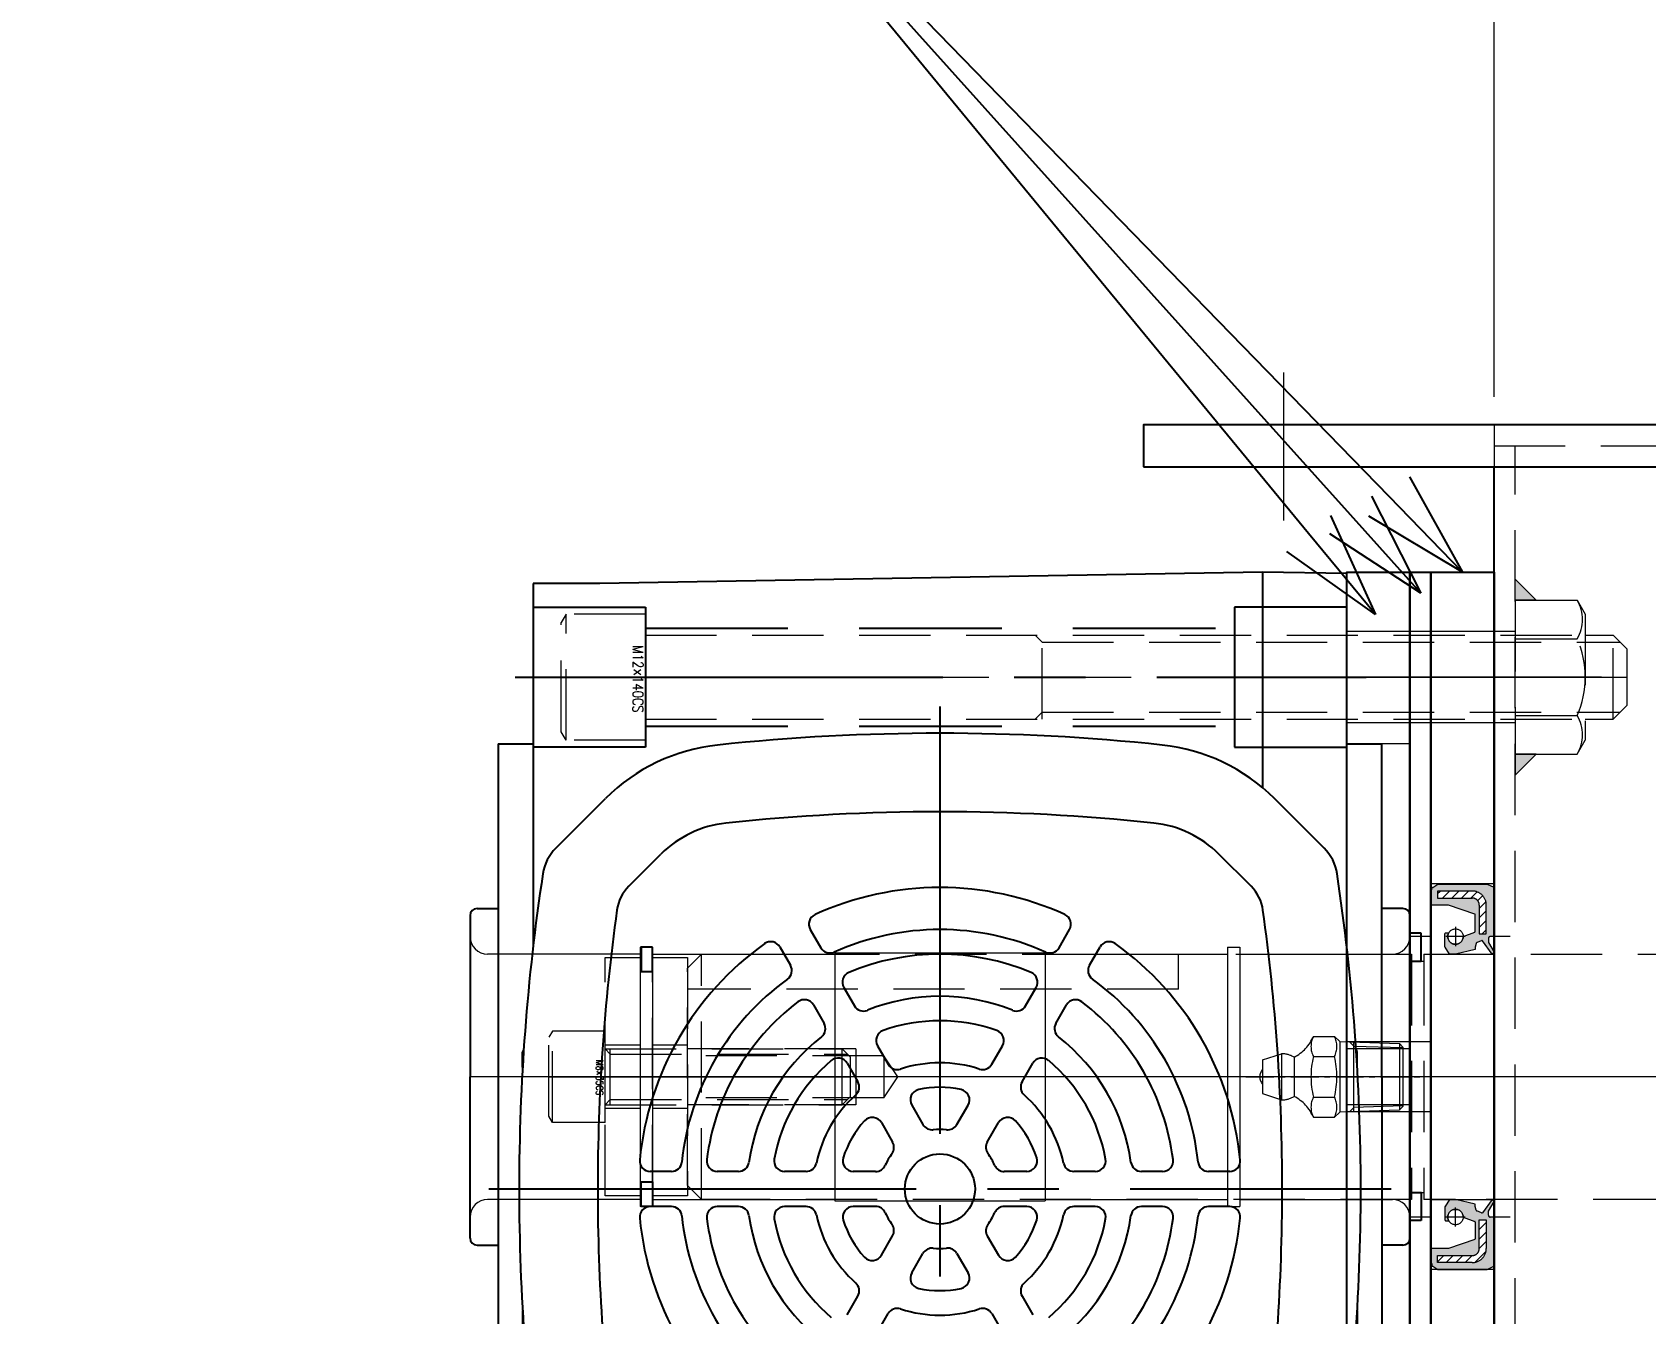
# Model space of a CAD drawing. Header units: millimetres. Extents: x 0 to 49006, y -7876 to 6995.
# Drawn here: x 38919.6 to 39149.6, y 865.1 to 1047.9 of the extents above; entities that cross this region are included whole.
import ezdxf
from ezdxf import colors
from ezdxf.entities.mleader import LeaderData, LeaderLine
from ezdxf.enums import TextEntityAlignment as Align
from ezdxf.math import Vec2, Vec3

# ---------------------------------------------------------------- set-up
doc = ezdxf.new("R2010")
doc.units = ezdxf.units.MM
doc.header["$LTSCALE"] = 3.2
doc.header["$PDMODE"] = 99
doc.header["$PDSIZE"] = 1
for name, pattern in [('CENTER', [2, 1.25, -0.25, 0.25, -0.25]), ('CENTER2', [28.575, 19.05, -3.175, 3.175, -3.175]), ('HIDDEN', [9.525, 6.35, -3.175]), ('HIDDEN2', [4.7625, 3.175, -1.5875])]:
    doc.linetypes.add(name, pattern=pattern)
for name, color, linetype, lineweight in [('03_かくれ線', 6, 'HIDDEN2', 13), ('04_中心線', 1, 'CENTER2', 9), ('07_寸法線', 3, 'Continuous', 9), ('08_DIM', 3, 'Continuous', 13)]:
    doc.layers.add(name, color=color, linetype=linetype, lineweight=lineweight)
doc.layers.add('10_DRAFT', color=8, linetype='Continuous', lineweight=0, plot=False)
doc.styles.get("Standard").update_dxf_attribs({"font": 'txt.shx', "bigfont": 'extfont2.shx'})
doc.styles.add('寸法用', font='simplex.shx', dxfattribs={"width": 0.8, "bigfont": '@extfont2.shx'})
doc.dimstyles.new('機械製図用', dxfattribs={"dimtxt": 3.5, "dimasz": 3.5, "dimexe": 2, "dimexo": 0, "dimgap": 1.2, "dimtad": 1, "dimdsep": 46, "dimtxsty": '寸法用', "dimblk": 'OPEN30', "dimcen": 0, "dimclrd": 256, "dimclre": 256, "dimclrt": 7, "dimazin": 2, "dimtm": 1e-09, "dimtfac": 0.75, "dimtmove": 0, "dimatfit": 3, "dimldrblk": 'OPEN30', "dimfxl": 1, "dimlwd": -1, "dimlwe": -1, "dimarcsym": 0})
pattern_1 = [(225, (47842.8686, 1300.428), (0.67351921, -0.67351921), [])]

# ---------------------------------------------------------------- blocks, each defined once
blk = doc.blocks.new('STWS35a_1_1_1')
at = {"color": 0}
for points in [[(1.6, 20.5), (0, 20.5), (0, 16.5), (1.6, 16.5)], [(1.6, -20.5), (0, -20.5), (0, -16.5), (1.6, -16.5)]]:
    blk.add_lwpolyline(points, close=True, dxfattribs=at)
at = {"layer": '10_DRAFT'}
blk.add_line((1.6, 0), (0, 0), dxfattribs=at)
blk = doc.blocks.new('A$C04153C8E_1_1_1')
at = {"color": 0}
for points in [[(0, 18.5), (-1.6, 18.5), (-1.6, 15), (0, 15)], [(0, -18.5), (-1.6, -18.5), (-1.6, -15), (0, -15)]]:
    blk.add_lwpolyline(points, close=True, dxfattribs=at)
at = {"layer": '10_DRAFT'}
blk.add_line((0, 0), (-1.6, 0), dxfattribs=at)
blk = doc.blocks.new('GM-SHYF-RH 0.4kW、1／160、＊＊V、60Hzd_1_1')
at = {"color": 0}
for p, q in [((-21, 71.99), (-115.5, 70.34)), ((-21, 71.99), (-21, 41.24)), ((-9, 71.78), (-21, 71.99)), ((-9, 18.61), (-9, 71.78)), ((-125, 70.34), (-125, 18.62)), ((-115.5, 70.34), (-125, 70.34)), ((-130, 47.5), (-130, -47.5)), ((-130, 47.5), (-125, 47.5)), ((-9, 47.5), (-4, 47.5)), ((-4, 0), (-4, 47.5)), ((-121.76, 32.62), (-114.7, 39.68)), ((-12.24, 32.62), (-19.3, 39.68)), ((-111.35, 27.18), (-106.78, 31.76)), ((-22.65, 27.18), (-27.22, 31.76)), ((-133, 24), (-130, 24)), ((-1, 24), (-4, 24)), ((-134, 23), (-134, 0)), ((-85.49, 21.02), (-83.98, 18.41)), ((-50.02, 18.41), (-48.51, 21.02)), ((0, 23), (0, 0)), ((-89.82, 18.52), (-88.31, 15.91)), ((-45.69, 15.91), (-44.18, 18.52)), ((-80.71, 12.75), (-79.2, 10.12)), ((-54.8, 10.12), (-53.29, 12.75)), ((-85.04, 10.25), (-83.53, 7.62)), ((-50.47, 7.62), (-48.96, 10.25)), ((-126.5, 1.33), (-126.5, 3.5)), ((-75.91, 4.43), (-74.38, 1.78)), ((-59.62, 1.78), (-58.09, 4.43)), ((-7.5, 1.33), (-7.5, 3.5)), ((-134, -23), (-134, 0)), ((-80.24, 1.93), (-78.71, -0.72)), ((-55.29, -0.72), (-53.76, 1.93)), ((-4, 0), (-4, -47.5)), ((0, -23), (0, 0)), ((-71.02, -4.04), (-69.42, -6.81)), ((-64.58, -6.81), (-62.98, -4.04)), ((-75.35, -6.54), (-73.75, -9.31)), ((-60.25, -9.31), (-58.65, -6.54)), ((-105.29, -13.5), (-108.31, -13.5)), ((-95.72, -13.5), (-98.75, -13.5)), ((-86.09, -13.5), (-89.14, -13.5)), ((-76.17, -13.5), (-79.37, -13.5)), ((-54.63, -13.5), (-57.83, -13.5)), ((-44.86, -13.5), (-47.91, -13.5)), ((-35.25, -13.5), (-38.28, -13.5)), ((-25.69, -13.5), (-28.71, -13.5)), ((-105.29, -18.5), (-108.31, -18.5)), ((-95.72, -18.5), (-98.75, -18.5)), ((-86.09, -18.5), (-89.14, -18.5)), ((-76.17, -18.5), (-79.37, -18.5)), ((-54.63, -18.5), (-57.83, -18.5)), ((-44.86, -18.5), (-47.91, -18.5)), ((-35.25, -18.5), (-38.28, -18.5)), ((-25.69, -18.5), (-28.71, -18.5)), ((-75.35, -25.46), (-73.75, -22.69)), ((-60.25, -22.69), (-58.65, -25.46)), ((-133, -24), (-130, -24)), ((-71.02, -27.96), (-69.42, -25.19)), ((-64.58, -25.19), (-62.98, -27.96)), ((-1, -24), (-4, -24)), ((-80.24, -33.93), (-78.71, -31.28)), ((-55.29, -31.28), (-53.76, -33.93)), ((-126.5, -33.33), (-126.5, -35.5)), ((-75.91, -36.43), (-74.38, -33.78)), ((-59.62, -33.78), (-58.09, -36.43)), ((-7.5, -33.33), (-7.5, -35.5))]:
    blk.add_line(p, q, dxfattribs=at)
at = {"color": 0, "linetype": 'HIDDEN'}
for p, q in [((-125, 67), (-109, 67)), ((-109, 67), (-109, 47)), ((-9, 67), (-25, 67)), ((-25, 67), (-25, 47)), ((-109, 64), (-25, 64)), ((-109, 50), (-25, 50)), ((-109, 47), (-125, 47)), ((-25, 47), (-9, 47))]:
    blk.add_line(p, q, dxfattribs=at)
at = {"color": 0, "linetype": 'CENTER2'}
for p, q in [((-127.54, 57), (-6.24, 57)), ((-67, 52.81), (-67, -112.33)), ((-131.33, -16), (-2.67, -16))]:
    blk.add_line(p, q, dxfattribs=at)
at = {"color": 0}
blk.add_circle((-67, -16), 5, dxfattribs=at)
for centre, radius, start, end in [((-67, -251.6), 300.6, 83.948, 96.052), ((-95.89, 20.87), 26.6, 96.052, 135), ((-38.11, 20.87), 26.6, 45, 83.948), ((-67, -251.6), 289.4, 90, 96.052), ((-67, -251.6), 289.4, 83.948, 90), ((-95.89, 20.87), 15.4, 96.052, 135), ((-38.11, 20.87), 15.4, 45, 83.948), ((-117.1, 27.95), 6.6, 135, 171.4029), ((-16.9, 27.95), 6.6, 8.5971, 45), ((173.6, -16), 300.6, 171.4029, 180), ((-307.6, -16), 300.6, 0, 8.5971), ((-107.11, 22.94), 6, 135, 172.102), ((-67, -16), 43, 65.5311, 114.4689), ((-26.89, 22.94), 6, 7.898, 45), ((-133, 23), 1, 90, 180), ((173.6, -16), 289.4, 172.102, 180), ((-84.19, 21.77), 1.5, 114.4689, 210), ((-49.81, 21.77), 1.5, 330, 65.5311), ((-307.6, -16), 289.4, 0, 7.898), ((-1, 23), 1, 0, 90), ((-67, -16), 37, 65.9636, 114.0364), ((-67, -16), 43, 125.5311, 174.4689), ((-91.12, 17.77), 1.5, 30, 125.5311), ((-82.68, 19.16), 1.5, 210, 294.0364), ((-51.32, 19.16), 1.5, 245.9636, 330), ((-42.88, 17.77), 1.5, 54.4689, 150), ((-67, -16), 43, 5.5311, 54.4689), ((-67, -16), 33.5, 67.1808, 112.8192), ((-67, -16), 37, 125.9636, 174.0364), ((-89.61, 15.16), 1.5, 305.9636, 30), ((-79.41, 13.5), 1.5, 112.8192, 210), ((-54.59, 13.5), 1.5, 330, 67.1808), ((-44.39, 15.16), 1.5, 150, 234.0364), ((-67, -16), 37, 5.9636, 54.0364), ((-67, -16), 33.5, 127.1808, 172.8192), ((-86.34, 9.5), 1.5, 30, 127.1808), ((-77.9, 10.87), 1.5, 210, 292.0719), ((-67, -16), 27.5, 67.9281, 112.0719), ((-56.1, 10.87), 1.5, 247.9281, 330), ((-47.66, 9.5), 1.5, 52.8192, 150), ((-67, -16), 33.5, 7.1808, 52.8192), ((-84.83, 6.87), 1.5, 307.9281, 30), ((-67, -16), 24, 70.2403, 109.7597), ((-49.17, 6.87), 1.5, 150, 232.0719), ((-67, -16), 27.5, 127.9281, 172.0719), ((-74.61, 5.18), 1.5, 109.7597, 210), ((-59.39, 5.18), 1.5, 330, 70.2403), ((-67, -16), 27.5, 7.9281, 52.0719), ((-126, 3.5), 0.5, 133.3104, 180), ((-67, -16), 24, 130.2403, 169.7597), ((-81.53, 1.18), 1.5, 30, 130.2403), ((-52.47, 1.18), 1.5, 49.7597, 150), ((-67, -16), 24, 10.2403, 49.7597), ((-8, 3.5), 0.5, 0, 46.6896), ((-73.08, 2.53), 1.5, 210, 288.163), ((-67, -16), 18, 71.837, 108.163), ((-60.92, 2.53), 1.5, 251.837, 330), ((-80.01, -1.47), 1.5, 311.837, 30), ((-69.72, -3.29), 1.5, 102.0798, 210), ((-67, -16), 14.5, 77.9202, 102.0798), ((-64.28, -3.29), 1.5, 330, 77.9202), ((-53.99, -1.47), 1.5, 150, 228.163), ((-67, -16), 18, 131.837, 168.163), ((-67, -16), 18, 11.837, 48.163), ((-67, -16), 14.5, 137.9202, 162.0798), ((-76.65, -7.29), 1.5, 30, 137.9202), ((-68.12, -6.06), 1.5, 210, 276.4218), ((-65.88, -6.06), 1.5, 263.5782, 330), ((-57.35, -7.29), 1.5, 42.0798, 150), ((-67, -16), 14.5, 17.9202, 42.0798), ((-67, -16), 8.5, 83.5782, 96.4218), ((-67, -16), 8.5, 143.5782, 156.4218), ((-75.05, -10.06), 1.5, 323.5782, 30), ((-58.95, -10.06), 1.5, 150, 216.4218), ((-67, -16), 8.5, 23.5782, 36.4218), ((-108.31, -12), 1.5, 174.4689, 270), ((-105.29, -12), 1.5, 270, 354.0364), ((-98.75, -12), 1.5, 172.8192, 270), ((-95.72, -12), 1.5, 270, 352.0719), ((-89.14, -12), 1.5, 169.7597, 270), ((-86.09, -12), 1.5, 270, 348.163), ((-79.37, -12), 1.5, 162.0798, 270), ((-76.17, -12), 1.5, 270, 336.4218), ((-57.83, -12), 1.5, 203.5782, 270), ((-54.63, -12), 1.5, 270, 17.9202), ((-47.91, -12), 1.5, 191.837, 270), ((-44.86, -12), 1.5, 270, 10.2403), ((-38.28, -12), 1.5, 187.9281, 270), ((-35.25, -12), 1.5, 270, 7.1808), ((-28.71, -12), 1.5, 185.9636, 270), ((-25.69, -12), 1.5, 270, 5.5311), ((173.6, -16), 300.6, 180, 188.5971), ((173.6, -16), 289.4, 180, 187.898), ((-307.6, -16), 289.4, 352.102, 0), ((-307.6, -16), 300.6, 351.4029, 0), ((-108.31, -20), 1.5, 90, 185.5311), ((-67, -16), 43, 185.5311, 234.4689), ((-105.29, -20), 1.5, 5.9636, 90), ((-67, -16), 37, 185.9636, 234.0364), ((-98.75, -20), 1.5, 90, 187.1808), ((-67, -16), 33.5, 187.1808, 232.8192), ((-95.72, -20), 1.5, 7.9281, 90), ((-67, -16), 27.5, 187.9281, 232.0719), ((-89.14, -20), 1.5, 90, 190.2403), ((-67, -16), 24, 190.2403, 229.7597), ((-86.09, -20), 1.5, 11.837, 90), ((-67, -16), 18, 191.837, 228.163), ((-79.37, -20), 1.5, 90, 197.9202), ((-67, -16), 14.5, 197.9202, 222.0798), ((-76.17, -20), 1.5, 23.5782, 90), ((-67, -16), 8.5, 203.5782, 216.4218), ((-67, -16), 8.5, 323.5782, 336.4218), ((-57.83, -20), 1.5, 90, 156.4218), ((-67, -16), 14.5, 317.9202, 342.0798), ((-67, -16), 18, 311.837, 348.163), ((-54.63, -20), 1.5, 342.0798, 90), ((-67, -16), 24, 310.2403, 349.7597), ((-67, -16), 27.5, 307.9281, 352.0719), ((-47.91, -20), 1.5, 90, 168.163), ((-67, -16), 33.5, 307.1808, 352.8192), ((-67, -16), 37, 305.9636, 354.0364), ((-44.86, -20), 1.5, 349.7597, 90), ((-67, -16), 43, 305.5311, 354.4689), ((-38.28, -20), 1.5, 90, 172.0719), ((-35.25, -20), 1.5, 352.8192, 90), ((-28.71, -20), 1.5, 90, 174.0364), ((-25.69, -20), 1.5, 354.4689, 90), ((-133, -23), 1, 180, 270), ((-75.05, -21.94), 1.5, 330, 36.4218), ((-58.95, -21.94), 1.5, 143.5782, 210), ((-1, -23), 1, 270, 0), ((-68.12, -25.94), 1.5, 83.5782, 150), ((-67, -16), 8.5, 263.5782, 276.4218), ((-65.88, -25.94), 1.5, 30, 96.4218), ((-76.65, -24.71), 1.5, 222.0798, 330), ((-57.35, -24.71), 1.5, 210, 317.9202), ((-80.01, -30.53), 1.5, 330, 48.163), ((-69.72, -28.71), 1.5, 150, 257.9202), ((-64.28, -28.71), 1.5, 282.0798, 30), ((-53.99, -30.53), 1.5, 131.837, 210), ((-67, -16), 14.5, 257.9202, 282.0798), ((-73.08, -34.53), 1.5, 71.837, 150), ((-67, -16), 18, 251.837, 288.163), ((-60.92, -34.53), 1.5, 30, 108.163)]:
    blk.add_arc(centre, radius, start, end, dxfattribs=at)
at = {"layer": '10_DRAFT'}
for p, q in [((-108, 18.5), (-109.75, 18.5)), ((-109.75, 18.5), (-109.75, -18.5)), ((-108, 18.5), (-108, -18.5)), ((-26, 18.5), (-24.25, 18.5)), ((-26, 18.5), (-26, -18.5)), ((-24.25, 18.5), (-24.25, -18.5)), ((-109.75, 17.5), (-131.5, 17.5)), ((-108, 17.5), (-82, 17.5)), ((-82, 17.7), (-52, 17.7)), ((-82, 17.7), (-82, -17.7)), ((-52, 17.7), (-52, -17.7)), ((-52, 17.5), (-26, 17.5)), ((-24.25, 17.5), (-2.5, 17.5)), ((0, 0), (-134, 0)), ((-109.75, -17.5), (-131.5, -17.5)), ((-108, -17.5), (-82, -17.5)), ((-82, -17.7), (-52, -17.7)), ((-52, -17.5), (-26, -17.5)), ((-24.25, -17.5), (-2.5, -17.5)), ((-108, -18.5), (-109.75, -18.5)), ((-26, -18.5), (-24.25, -18.5))]:
    blk.add_line(p, q, dxfattribs=at)
for centre, start, end in [((-131.5, 20), 180, 270), ((-2.5, 20), 270, 0), ((-131.5, -20), 90, 180), ((-2.5, -20), 0, 90)]:
    blk.add_arc(centre, 2.5, start, end, dxfattribs=at)
blk = doc.blocks.new('A$C4DAF1A7E_1_1')
at = {"color": 4}
for name in ['GM-SHYF-RH 0.4kW、1／160、＊＊V、60Hzd_1_1', 'STWS35a_1_1_1']:
    blk.add_blockref(name, (-15, 0), dxfattribs=at)
at = {"color": 4, "xscale": -1, "rotation": 180}
blk.add_blockref('A$C04153C8E_1_1_1', (-123, 0), dxfattribs=at)
blk = doc.blocks.new('AM_BALLOON1')
at = {"transparency": 16777216}
blk.add_circle((0, 0), 5, dxfattribs=at)
blk.add_attdef('B_NUMBER', text='', height=3, dxfattribs=at).set_placement((0, 0), align=Align.MIDDLE_CENTER)
blk = doc.blocks.new('_OPEN')
at = {"color": 0, "linetype": 'ByBlock'}
for p, q in [((-1, 0.167), (0, 0)), ((0, 0), (-1, -0.167)), ((0, 0), (-1, 0))]:
    blk.add_line(p, q, dxfattribs=at)
blk = doc.blocks.new('_Open30')
at = {"color": 0, "linetype": 'ByBlock', "lineweight": -2}
for p, q in [((-1, 0.268), (0, 0)), ((0, 0), (-1, -0.268)), ((0, 0), (-1, 0))]:
    blk.add_line(p, q, dxfattribs=at)
blk = doc.blocks.new('*D2333')
at = {"layer": '07_寸法線', "transparency": 16777216}
for p, q in [((39127.98, 995.94), (39127.98, 1106.28)), ((39134.98, 1104.28), (39180.98, 1104.28)), ((39187.98, 1021.94), (39187.98, 1106.28))]:
    blk.add_line(p, q, dxfattribs=at)
at = {"layer": 'Defpoints', "color": 0, "transparency": 16777216}
for p in [(39187.98, 1104.28), (39187.98, 1017.94), (39127.98, 991.94)]:
    blk.add_point(p, dxfattribs=at)
at = {"layer": '07_寸法線', "transparency": 16777216, "xscale": 7, "yscale": 7, "zscale": 7, "rotation": 180}
blk.add_blockref('_Open30', (39127.98, 1104.28), dxfattribs=at)
at = {"layer": '07_寸法線', "transparency": 16777216, "xscale": 7, "yscale": 7, "zscale": 7}
blk.add_blockref('_Open30', (39187.98, 1104.28), dxfattribs=at)
at = {"layer": '07_寸法線', "color": 7, "transparency": 16777216, "insert": (39157.98, 1113.28), "char_height": 14, "attachment_point": 5, "style": '寸法用'}
blk.add_mtext('60', dxfattribs=at)

msp = doc.modelspace()

# ---------------------------------------------------------------- hatches: boundary and pattern name
at = {"layer": '03_かくれ線'}
h = msp.add_hatch(color=256, dxfattribs=at)
h.dxf.hatch_style = 1
h.paths.add_polyline_path([(39130.98, 966.906), (39130.98, 969.906), (39133.98, 966.906)])
h.paths.add_polyline_path([(39133.98, 944.967), (39130.98, 941.967), (39130.98, 944.967)])
at = {"layer": '03_かくれ線', "transparency": 33554521}
h = msp.add_hatch(color=256, dxfattribs=at)
h.dxf.hatch_style = 1
h.paths.add_polyline_path([(39123.58, 918.937), (39125.243, 919.587, 0.3088836), (39125.307, 919.68), (39125.307, 922.032, 0.3190695), (39125.24, 922.126), (39121.48, 923.437), (39119.08, 923.437, -0.4142136), (39118.98, 923.537), (39118.98, 925.437), (39119.12, 925.652), (39119.12, 925.837, -0.5051343), (39119.249, 925.932), (39119.954, 926.419, -0.1522158), (39120.011, 926.437), (39126.956, 926.437, -0.1164338), (39127.001, 926.426), (39127.925, 925.964, -0.284079), (39127.98, 925.875), (39127.98, 919.037, -0.4142136), (39127.88, 918.937), (39127.427, 918.937, 0.4142136), (39127.177, 918.687), (39127.177, 918.108), (39127.98, 916.712), (39127.687, 916.437), (39126.331, 918.319, 0.3459578), (39126.212, 918.353), (39125.521, 918.072, 0.2442226), (39125.431, 917.967), (39125.307, 917.428), (39125.307, 917.099), (39122.48, 916.437), (39121.642, 916.437), (39120.996, 917.427, -0.1455715), (39120.98, 917.482), (39120.98, 919.356, -0.4142136), (39121.08, 919.456), (39121.51, 919.456, 1.2821135)])
h.paths.add_polyline_path([(39125.873, 919.322), (39126.873, 919.322), (39126.873, 923.437, 0.4142136), (39124.873, 925.437), (39119.93, 925.437), (39119.93, 924.437), (39124.873, 924.437, -0.4142136), (39125.873, 923.437)], flags=16)
at = {"layer": '03_かくれ線'}
h = msp.add_hatch(dxfattribs=at)
h.set_pattern_fill('ANSI31', color=256, scale=0.3, angle=180)
h.set_pattern_definition(pattern_1)
h.paths.add_polyline_path([(39126.873, 923.437), (39126.873, 919.322), (39125.873, 919.322), (39125.873, 923.437, 0.4142136), (39124.873, 924.437), (39119.93, 924.437), (39119.93, 925.437), (39124.873, 925.437, -0.4142136)])
at = {"layer": '03_かくれ線', "transparency": 33554521}
h = msp.add_hatch(color=256, dxfattribs=at)
h.dxf.hatch_style = 1
h.paths.add_polyline_path([(39123.58, 878.937), (39125.243, 878.287, -0.3088836), (39125.307, 878.194), (39125.307, 875.842, -0.3190695), (39125.24, 875.747), (39121.48, 874.437), (39119.08, 874.437, 0.4142136), (39118.98, 874.337), (39118.98, 872.437), (39119.12, 872.222), (39119.12, 872.037, 0.5051343), (39119.249, 871.941), (39119.954, 871.455, 0.1522158), (39120.011, 871.437), (39126.956, 871.437, 0.1164338), (39127.001, 871.447), (39127.925, 871.909, 0.284079), (39127.98, 871.999), (39127.98, 878.837, 0.4142136), (39127.88, 878.937), (39127.427, 878.937, -0.4142136), (39127.177, 879.187), (39127.177, 879.766), (39127.98, 881.161), (39127.687, 881.437), (39126.331, 879.555, -0.3459578), (39126.212, 879.521), (39125.521, 879.802, -0.2442226), (39125.431, 879.907), (39125.307, 880.446), (39125.307, 880.775), (39122.48, 881.437), (39121.642, 881.437), (39120.996, 880.447, 0.1455715), (39120.98, 880.392), (39120.98, 878.517, 0.4142136), (39121.08, 878.417), (39121.51, 878.417, -1.2821135)])
h.paths.add_polyline_path([(39125.873, 878.552), (39126.873, 878.552), (39126.873, 874.437, -0.4142136), (39124.873, 872.437), (39119.93, 872.437), (39119.93, 873.437), (39124.873, 873.437, 0.4142136), (39125.873, 874.437)], flags=16)
at = {"layer": '03_かくれ線'}
h = msp.add_hatch(dxfattribs=at)
h.set_pattern_fill('ANSI31', color=256, scale=0.3, angle=180)
h.set_pattern_definition(pattern_1)
h.paths.add_polyline_path([(39126.873, 874.437), (39126.873, 878.552), (39125.873, 878.552), (39125.873, 874.437, -0.4142136), (39124.873, 873.437), (39119.93, 873.437), (39119.93, 872.437), (39124.873, 872.437, 0.4142136)])

# ---------------------------------------------------------------- linework, layer by layer
at = {"color": 0}
msp.add_line((39127.98, 661.937), (39127.98, 985.937), dxfattribs=at)
msp.add_lwpolyline([(39077.98, 985.937), (39577.98, 985.937), (39577.98, 991.937), (39077.98, 991.937)], close=True, dxfattribs=at)
for points in [[(39106.98, 794.937), (39106.98, 970.937), (39115.98, 970.937), (39115.98, 794.937)], [(39115.98, 794.937), (39115.98, 970.937), (39118.98, 970.937), (39118.98, 794.937)], [(39118.98, 794.937), (39118.98, 970.937), (39127.98, 970.937), (39127.98, 794.937)]]:
    msp.add_lwpolyline(points, close=True)
at = {"layer": '03_かくれ線'}
for p, q in [((39127.98, 991.937), (39127.98, 985.937)), ((39127.98, 988.937), (39527.98, 988.937)), ((39127.98, 988.937), (39127.98, 985.937)), ((39130.98, 661.937), (39130.98, 988.937)), ((39115.98, 962.437), (39106.98, 962.437)), ((39118.98, 962.437), (39115.98, 962.437)), ((39127.98, 962.437), (39118.98, 962.437)), ((39130.98, 962.437), (39127.98, 962.437)), ((39115.98, 949.437), (39106.98, 949.437)), ((39118.98, 949.437), (39115.98, 949.437)), ((39127.98, 949.437), (39118.98, 949.437)), ((39130.98, 949.437), (39127.98, 949.437)), ((39115.98, 946.437), (39106.98, 946.437)), ((39127.98, 926.438), (39118.98, 926.438)), ((39118.98, 918.938), (39115.98, 918.938)), ((39130.28, 918.937), (39127.98, 918.937)), ((39014.982, 881.437), (39014.982, 916.437)), ((39082.982, 911.437), (39082.982, 916.437)), ((39116.232, 916.437), (39116.232, 881.437)), ((39117.982, 916.437), (39117.982, 881.437)), ((39116.232, 915.437), (39117.982, 915.437)), ((39082.982, 911.437), (39012.982, 911.437)), ((39102.228, 904.709), (39105.228, 904.709)), ((39105.228, 904.709), (39105.98, 903.957)), ((39006.229, 903.437), (39001.229, 903.437)), ((39012.982, 903.437), (39007.982, 903.437)), ((39036.982, 902.937), (39012.982, 902.937)), ((39040.982, 901.937), (39012.982, 901.937)), ((39036.982, 902.937), (39036.982, 894.937)), ((39040.982, 901.937), (39040.982, 895.937)), ((39042.984, 898.937), (39040.982, 901.937)), ((39094.98, 901.336), (39097.68, 902.236)), ((39097.68, 902.236), (39097.68, 895.636)), ((39102.228, 901.822), (39105.228, 901.822)), ((39105.98, 903.957), (39114.48, 903.691)), ((39105.98, 903.936), (39105.98, 893.936)), ((39115.98, 903.937), (39106.98, 903.937)), ((39115.98, 902.937), (39106.98, 902.937)), ((39107.98, 894.036), (39107.98, 903.836)), ((39114.48, 903.691), (39114.48, 894.196)), ((39114.48, 903.691), (39114.98, 903.159)), ((39114.98, 903.159), (39114.98, 894.696)), ((39118.98, 903.937), (39115.98, 903.937)), ((39094.98, 901.336), (39094.98, 896.536)), ((39099.48, 901.736), (39099.48, 896.136)), ((39105.98, 901.436), (39105.98, 901.436)), ((39040.982, 895.937), (39042.984, 898.937)), ((39105.98, 898.936), (39105.98, 898.936)), ((39040.982, 895.937), (39012.982, 895.937)), ((39036.982, 894.937), (39012.982, 894.937)), ((39094.98, 896.536), (39097.68, 895.636)), ((39102.228, 896.049), (39105.228, 896.049)), ((39115.98, 894.937), (39106.98, 894.937)), ((39006.229, 894.437), (39001.229, 894.437)), ((39012.982, 894.437), (39007.982, 894.437)), ((39102.228, 893.162), (39105.228, 893.162)), ((39105.98, 893.914), (39105.228, 893.162)), ((39114.464, 894.18), (39105.98, 893.914)), ((39115.98, 893.937), (39106.98, 893.937)), ((39114.98, 894.696), (39114.464, 894.18)), ((39118.98, 893.937), (39115.98, 893.937)), ((39116.232, 882.437), (39117.982, 882.437)), ((39118.98, 878.938), (39115.98, 878.938)), ((39130.28, 878.937), (39127.98, 878.937)), ((39127.98, 871.438), (39118.98, 871.438))]:
    msp.add_line(p, q, dxfattribs=at)
at = {"layer": '03_かくれ線', "linetype": 'Continuous'}
for p, q in [((39107.98, 903.313), (39107.38, 903.913)), ((39107.98, 903.313), (39114.98, 903.095)), ((39107.98, 894.558), (39107.38, 893.958)), ((39114.98, 894.777), (39107.98, 894.558))]:
    msp.add_line(p, q, dxfattribs=at)
at = {"layer": '03_かくれ線'}
for points in [[(39133.98, 966.906), (39130.98, 966.906), (39130.98, 969.906), (39133.98, 966.906)], [(39130.98, 966.906), (39139.843, 966.906)], [(39130.98, 966.906), (39130.98, 944.967)], [(39139.843, 966.906), (39140.98, 964.937)], [(38995.679, 964.937), (38994.979, 963.724)], [(38995.679, 946.937), (38995.679, 964.937)], [(39006.979, 964.937), (38995.679, 964.937)], [(39006.979, 946.937), (39006.979, 964.937)], [(39140.98, 964.937), (39140.98, 946.937)], [(38994.979, 948.149), (38994.979, 963.724)], [(39006.979, 961.937), (39140.979, 961.937)], [(39063.561, 960.937), (39062.561, 961.937)], [(39063.561, 949.937), (39063.561, 961.937)], [(39140.979, 961.937), (39144.979, 961.937)], [(39144.979, 961.937), (39146.979, 959.937)], [(39144.979, 949.937), (39144.979, 961.937)], [(39063.561, 960.937), (39140.979, 960.937)], [(39130.98, 961.422), (39139.843, 961.422)], [(39140.979, 960.937), (39145.979, 960.937)], [(39146.979, 951.937), (39146.979, 959.937)], [(39063.561, 950.937), (39062.561, 949.937)], [(39063.561, 950.937), (39140.979, 950.937)], [(39130.98, 950.452), (39139.843, 950.452)], [(39140.979, 950.937), (39145.979, 950.937)], [(39144.979, 949.937), (39146.979, 951.937)], [(38995.679, 946.937), (38994.979, 948.149)], [(39006.979, 949.937), (39140.979, 949.937)], [(39140.979, 949.937), (39144.979, 949.937)], [(39006.979, 946.937), (38995.679, 946.937)], [(39139.843, 944.967), (39140.98, 946.937)], [(39130.98, 944.967), (39139.843, 944.967)], [(39133.98, 944.967), (39130.98, 944.967), (39130.98, 941.967), (39133.98, 944.967)], [(39116.232, 881.437), (39014.982, 881.437), (39012.982, 883.437), (39012.982, 914.437), (39014.982, 916.437), (39116.232, 916.437)], [(39117.982, 916.437), (39197.98, 916.437)], [(39118.98, 916.437), (39127.98, 916.437)], [(38993.729, 905.437), (38993.229, 904.571)], [(38993.229, 893.303), (38993.229, 904.571)], [(38993.729, 892.437), (38993.729, 905.437)], [(39001.229, 905.437), (38993.729, 905.437)], [(39001.229, 892.437), (39001.229, 905.437)], [(39001.229, 902.937), (39035.029, 902.937)], [(39001.979, 902.187), (39001.229, 902.937)], [(39001.979, 894.937), (39001.979, 902.937)], [(39001.979, 902.187), (39035.779, 902.187)], [(39035.029, 894.937), (39035.029, 902.937)], [(39035.029, 902.937), (39036.229, 901.737)], [(39036.229, 896.137), (39036.229, 901.737)], [(39001.979, 895.687), (39001.229, 894.937)], [(39001.229, 894.937), (39035.029, 894.937)], [(39001.979, 895.687), (39035.779, 895.687)], [(39035.029, 894.937), (39036.229, 896.137)], [(38993.729, 892.437), (38993.229, 893.303)], [(39001.229, 892.437), (38993.729, 892.437)], [(39197.98, 881.437), (39117.982, 881.437)], [(39118.98, 881.437), (39127.98, 881.437)]]:
    msp.add_lwpolyline(points, dxfattribs=at)
for points in [[(39139.843, 966.906, -0.2679491), (39139.843, 961.422)], [(39139.843, 961.422, -0.2073316), (39139.843, 950.452)], [(39139.843, 950.452, -0.2679491), (39139.843, 944.967)], [(39118.98, 898.937), (39118.98, 923.537), (39118.98, 925.437), (39119.12, 925.652), (39119.12, 925.837, -0.4142136), (39119.22, 925.937), (39119.256, 925.937), (39119.954, 926.419, -0.1522158), (39120.011, 926.437), (39126.956, 926.437, -0.1164338), (39127.001, 926.426), (39127.925, 925.964, -0.284079), (39127.98, 925.875), (39127.98, 919.037), (39127.98, 898.937)], [(39118.98, 898.937), (39118.98, 874.337), (39118.98, 872.437), (39119.12, 872.222), (39119.12, 872.037, 0.4142136), (39119.22, 871.937), (39119.256, 871.937), (39119.954, 871.455, 0.1522158), (39120.011, 871.437), (39126.956, 871.437, 0.1164338), (39127.001, 871.447), (39127.925, 871.909, 0.284079), (39127.98, 871.999), (39127.98, 878.837), (39127.98, 898.937)]]:
    msp.add_lwpolyline(points, format="xyb", dxfattribs=at)
for points in [[(39125.307, 917.099), (39122.48, 916.437), (39121.642, 916.437), (39120.996, 917.427, -0.1455715), (39120.98, 917.482), (39120.98, 919.356, -0.4142136), (39121.08, 919.456), (39121.51, 919.456, 1.2821135), (39123.58, 918.937), (39125.243, 919.587, 0.3088836), (39125.307, 919.68), (39125.307, 922.032, 0.3190695), (39125.24, 922.126), (39121.496, 923.431, 0.0840374), (39121.463, 923.437), (39119.08, 923.437, -0.4142136), (39118.98, 923.537), (39118.98, 925.437), (39119.12, 925.652), (39119.12, 925.837, -0.4142136), (39119.22, 925.937), (39119.256, 925.937), (39119.954, 926.419, -0.1522158), (39120.011, 926.437), (39126.956, 926.437, -0.1164338), (39127.001, 926.426), (39127.925, 925.964, -0.284079), (39127.98, 925.875), (39127.98, 919.037, -0.4142136), (39127.88, 918.937), (39127.427, 918.937, 0.4142136), (39127.177, 918.687), (39127.177, 918.108), (39127.98, 916.712), (39127.687, 916.437), (39126.331, 918.319, 0.3459578), (39126.212, 918.353), (39125.521, 918.072, 0.2442226), (39125.431, 917.967), (39125.307, 917.428)], [(39119.93, 924.437), (39124.873, 924.437, -0.4142136), (39125.873, 923.437), (39125.873, 919.322), (39126.873, 919.322), (39126.873, 923.437, 0.4142136), (39124.873, 925.437), (39119.93, 925.437)], [(39125.307, 880.775), (39122.48, 881.437), (39121.642, 881.437), (39120.996, 880.447, 0.1455715), (39120.98, 880.392), (39120.98, 878.517, 0.4142136), (39121.08, 878.417), (39121.51, 878.417, -1.2821135), (39123.58, 878.937), (39125.243, 878.287, -0.3088836), (39125.307, 878.194), (39125.307, 875.842, -0.3190695), (39125.24, 875.747), (39121.496, 874.442, -0.0840374), (39121.463, 874.437), (39119.08, 874.437, 0.4142136), (39118.98, 874.337), (39118.98, 872.437), (39119.12, 872.222), (39119.12, 872.037, 0.4142136), (39119.22, 871.937), (39119.256, 871.937), (39119.954, 871.455, 0.1522158), (39120.011, 871.437), (39126.956, 871.437, 0.1164338), (39127.001, 871.447), (39127.925, 871.909, 0.284079), (39127.98, 871.999), (39127.98, 878.837, 0.4142136), (39127.88, 878.937), (39127.427, 878.937, -0.4142136), (39127.177, 879.187), (39127.177, 879.766), (39127.98, 881.161), (39127.687, 881.437), (39126.331, 879.555, -0.3459578), (39126.212, 879.521), (39125.521, 879.802, -0.2442226), (39125.431, 879.907), (39125.307, 880.446)], [(39119.93, 873.437), (39124.873, 873.437, 0.4142136), (39125.873, 874.437), (39125.873, 878.552), (39126.873, 878.552), (39126.873, 874.437, -0.4142136), (39124.873, 872.437), (39119.93, 872.437)]]:
    msp.add_lwpolyline(points, format="xyb", close=True, dxfattribs=at)
for points in [[(39006.229, 881.937), (39001.229, 881.937), (39001.229, 915.937), (39006.229, 915.937)], [(39012.982, 881.937), (39007.982, 881.937), (39007.982, 915.937), (39012.982, 915.937)]]:
    msp.add_lwpolyline(points, close=True, dxfattribs=at)
for centre in [(39122.48, 918.937), (39122.48, 878.937)]:
    msp.add_circle(centre, 1.1, dxfattribs=at)
for centre, radius, start, end in [((39096.705, 907.056), 6, 297.54259, 336.97806), ((39105.029, 903.266), 3.151, 152.7392, 207.26079), ((39102.426, 903.266), 3.151, 332.73921, 27.26078), ((39097.68, 898.746), 3.49, 58.95177, 89.99999), ((39113.957, 898.936), 12.08, 166.17399, 193.826), ((39093.498, 898.936), 12.08, 346.17401, 13.826), ((39096.155, 898.936), 1.575, 138.2478, 221.75221), ((39097.68, 899.126), 3.49, 270, 301.04823), ((39096.705, 890.816), 6, 23.02195, 62.4574), ((39105.029, 894.606), 3.151, 152.7392, 207.26079), ((39102.426, 894.606), 3.151, 332.73921, 27.26078)]:
    msp.add_arc(centre, radius, start, end, dxfattribs=at)
at = {"layer": '04_中心線'}
for p, q in [((39097.98, 999.404), (39097.98, 978.283)), ((39124.98, 955.937), (39097.98, 955.937)), ((39127.98, 955.937), (39106.98, 955.937)), ((39136.98, 955.937), (39109.98, 955.937)), ((39143.28, 955.937), (39114.28, 955.937)), ((39008.729, 898.937), (38998.729, 898.937)), ((39477.98, 898.937), (39002.982, 898.937)), ((39015.482, 898.937), (39005.482, 898.937)), ((39124.98, 898.937), (39097.98, 898.937)), ((39127.98, 898.937), (39106.98, 898.937)), ((39136.98, 898.937), (39109.98, 898.937)), ((39143.28, 898.937), (39114.28, 898.937))]:
    msp.add_line(p, q, dxfattribs=at)
at = {"layer": '04_中心線', "linetype": 'CENTER'}
msp.add_line((39092.583, 898.937), (39117.862, 898.937), dxfattribs=at)
at = {"layer": '04_中心線'}
for points in [[(38994.979, 955.937), (39146.979, 955.937)], [(39140.98, 955.937), (39130.98, 955.937)], [(39122.48, 920.312), (39122.48, 917.562)], [(39123.855, 918.937), (39121.105, 918.937)], [(38993.229, 898.937), (39036.229, 898.937)], [(39130.23, 898.937), (39116.73, 898.937)], [(39123.855, 878.937), (39121.105, 878.937)], [(39122.48, 877.562), (39122.48, 880.312)]]:
    msp.add_lwpolyline(points, dxfattribs=at)

# ---------------------------------------------------------------- block references
msp.add_blockref('A$C4DAF1A7E_1_1', (39130.98, 898.937))

# ---------------------------------------------------------------- texts
at = {"layer": '03_かくれ線', "style": '寸法用', "width": 0.8}
for s, height, p in [('M12×140CS', 1.5, (39005.179, 960.483)), ('M8×35CS', 1, (38999.954, 901.339))]:
    msp.add_text(s, height=height, rotation=270, dxfattribs=at).set_placement(p)

# ---------------------------------------------------------------- dimensions: what is measured, and where the dimension line sits
at = {"layer": '07_寸法線'}
dim = msp.add_linear_dim(base=(39187.98, 1104.276), p1=(39127.98, 991.937), p2=(39187.98, 1017.937), dimstyle='機械製図用', override={"dimtxt": 14, "dimasz": 7, "dimexo": 4, "dimgap": 2}, dxfattribs=at)
dim.commit()
dim.dimension.update_dxf_attribs({"geometry": '*D2333', "text_midpoint": (39157.98, 1113.276)})

# ---------------------------------------------------------------- leaders
at = {"layer": '08_DIM'}
ml = msp.add_multileader_block('Standard', dxfattribs=at)
ml.set_content('AM_BALLOON1', color=256, scale=6)
ml.set_attribute('B_NUMBER', 'N', width=0)
ml.set_leader_properties(color=256, linetype='ByLayer', lineweight=-1)
ml.set_arrow_properties(name='OPEN')
ml.build(insert=Vec2(0, 0))
ml.multileader.update_dxf_attribs({"leader_type": 0, "has_dogleg": 0, "text_right_attachment_type": 6, "dogleg_length": 0, "arrow_head_size": 12, "scale": 6, "block_connection_type": 1})
ctx = ml.context
ctx.base_point, ctx.scale, ctx.char_height, ctx.arrow_head_size, ctx.landing_gap_size, ctx.plane_origin = Vec3(42470.67, 2179.738), 6, 24, 12, 12, Vec3(42470.67, 2179.738)
ctx.right_attachment, ctx.attachment_type = 6, 1
notes = []
notes.append((ctx, [(0, (0, 0, 0), (0, 0), (1, 0), 1, [])]))
ctx.block.insert = Vec3(42470.67, 2179.738)
ml = msp.add_multileader_block('Standard', dxfattribs=at)
ml.set_content('AM_BALLOON1', color=256, scale=6)
ml.set_attribute('B_NUMBER', 'S', width=0)
ml.set_leader_properties(color=256, linetype='ByLayer', lineweight=-1)
ml.set_arrow_properties(name='OPEN')
ml.build(insert=Vec2(0, 0))
ml.multileader.update_dxf_attribs({"leader_type": 0, "has_dogleg": 0, "text_right_attachment_type": 6, "dogleg_length": 0, "arrow_head_size": 12, "scale": 6, "block_connection_type": 1})
ctx = ml.context
ctx.base_point, ctx.scale, ctx.char_height, ctx.arrow_head_size, ctx.landing_gap_size, ctx.plane_origin = Vec3(42373.487, 2107.349), 6, 24, 12, 12, Vec3(42373.487, 2107.349)
ctx.right_attachment, ctx.attachment_type = 6, 1
notes.append((ctx, [(0, (0, 0, 0), (0, 0), (1, 0), 1, [])]))
ctx.block.insert = Vec3(42373.487, 2107.349)
ml = msp.add_multileader_block('Standard', dxfattribs=at)
ml.set_content('AM_BALLOON1', color=256, scale=6)
ml.set_attribute('B_NUMBER', 'D', width=0)
ml.set_leader_properties(color=256, linetype='ByLayer', lineweight=-1)
ml.set_arrow_properties(name='OPEN')
ml.build(insert=Vec2(0, 0))
ml.multileader.update_dxf_attribs({"leader_type": 0, "has_dogleg": 0, "text_right_attachment_type": 6, "dogleg_length": 0, "arrow_head_size": 12, "scale": 6, "block_connection_type": 1})
ctx = ml.context
ctx.base_point, ctx.scale, ctx.char_height, ctx.arrow_head_size, ctx.landing_gap_size, ctx.plane_origin = Vec3(42501.647, 1801.517), 6, 24, 12, 12, Vec3(42501.647, 1801.517)
ctx.right_attachment, ctx.attachment_type = 6, 1
notes.append((ctx, [(0, (0, 0, 0), (0, 0), (1, 0), 1, [])]))
ctx.block.insert = Vec3(42501.647, 1801.517)
ml = msp.add_multileader_block('Standard', dxfattribs=at)
ml.set_content('AM_BALLOON1', color=256, scale=6)
ml.set_attribute('B_NUMBER', 'C', width=0)
ml.set_leader_properties(color=256, linetype='ByLayer', lineweight=-1)
ml.set_arrow_properties(name='OPEN')
ml.build(insert=Vec2(0, 0))
ml.multileader.update_dxf_attribs({"leader_type": 0, "has_dogleg": 0, "text_right_attachment_type": 6, "dogleg_length": 0, "arrow_head_size": 12, "scale": 6, "block_connection_type": 1})
ctx = ml.context
ctx.base_point, ctx.scale, ctx.char_height, ctx.arrow_head_size, ctx.landing_gap_size, ctx.plane_origin = Vec3(42500.521, 1733.139), 6, 24, 12, 12, Vec3(42500.521, 1733.139)
ctx.right_attachment, ctx.attachment_type = 6, 1
notes.append((ctx, [(0, (0, 0, 0), (0, 0), (1, 0), 1, [])]))
ctx.block.insert = Vec3(42500.521, 1733.139)
ml = msp.add_multileader_block('Standard', dxfattribs=at)
ml.set_content('AM_BALLOON1', color=256, scale=8)
ml.set_attribute('B_NUMBER', 'I', width=0)
ml.set_leader_properties(color=256, linetype='ByLayer', lineweight=-1)
ml.set_arrow_properties(name='OPEN')
ml.build(insert=Vec2(0, 0))
ml.multileader.update_dxf_attribs({"leader_type": 0, "has_dogleg": 0, "text_right_attachment_type": 6, "dogleg_length": 0, "arrow_head_size": 16, "scale": 8, "block_connection_type": 1})
ctx = ml.context
ctx.base_point, ctx.scale, ctx.char_height, ctx.arrow_head_size, ctx.landing_gap_size, ctx.plane_origin = Vec3(40183.377, 1678.031), 8, 32, 16, 16, Vec3(40183.377, 1678.031)
ctx.right_attachment, ctx.attachment_type = 6, 1
notes.append((ctx, [(0, (0, 0, 0), (0, 0), (1, 0), 1, [])]))
ctx.block.insert = Vec3(40183.377, 1678.031)
ml = msp.add_multileader_block('Standard', dxfattribs=at)
ml.set_content('AM_BALLOON1', color=256, scale=6)
ml.set_attribute('B_NUMBER', 'B', width=0)
ml.set_leader_properties(color=256, linetype='ByLayer', lineweight=-1)
ml.set_arrow_properties(name='OPEN')
ml.build(insert=Vec2(0, 0))
ml.multileader.update_dxf_attribs({"leader_type": 0, "has_dogleg": 0, "text_right_attachment_type": 6, "dogleg_length": 0, "arrow_head_size": 12, "scale": 6, "block_connection_type": 1})
ctx = ml.context
ctx.base_point, ctx.scale, ctx.char_height, ctx.arrow_head_size, ctx.landing_gap_size, ctx.plane_origin = Vec3(42499.342, 1665.338), 6, 24, 12, 12, Vec3(42499.342, 1665.338)
ctx.right_attachment, ctx.attachment_type = 6, 1
notes.append((ctx, [(0, (0, 0, 0), (0, 0), (1, 0), 1, [])]))
ctx.block.insert = Vec3(42499.342, 1665.338)
ml = msp.add_multileader_block('Standard', dxfattribs=at)
ml.set_content('AM_BALLOON1', color=256, scale=6)
ml.set_attribute('B_NUMBER', 'O', width=0)
ml.set_leader_properties(color=256, linetype='ByLayer', lineweight=-1)
ml.set_arrow_properties(name='OPEN')
ml.build(insert=Vec2(0, 0))
ml.multileader.update_dxf_attribs({"leader_type": 0, "has_dogleg": 0, "text_right_attachment_type": 6, "dogleg_length": 0, "arrow_head_size": 12, "scale": 6, "block_connection_type": 1})
ctx = ml.context
ctx.base_point, ctx.scale, ctx.char_height, ctx.arrow_head_size, ctx.landing_gap_size, ctx.plane_origin = Vec3(43584.315, 1356.558), 6, 24, 12, 12, Vec3(43584.315, 1356.558)
ctx.right_attachment, ctx.attachment_type = 6, 1
notes.append((ctx, [(0, (0, 0, 0), (0, 0), (1, 0), 1, [])]))
ctx.block.insert = Vec3(43584.315, 1356.558)
at = {"layer": '08_DIM', "color": 4}
ml = msp.add_multileader_mtext('Standard', dxfattribs=at)
ml.set_content('混練図部品＃11を使用', color=4)
ml.set_leader_properties()
ml.set_arrow_properties(name='OPEN30')
ml.build(insert=Vec2(0, 0))
ml.multileader.update_dxf_attribs({"text_left_attachment_type": 6, "text_right_attachment_type": 6, "dogleg_length": 0.36, "arrow_head_size": 15, "scale": 6})
ctx = ml.context
ctx.base_point, ctx.scale, ctx.char_height, ctx.arrow_head_size, ctx.landing_gap_size, ctx.plane_origin = Vec3(38926.442, 1193.02), 6, 18, 15, 12, Vec3(39493.932, 810.281)
ctx.left_attachment, ctx.right_attachment, ctx.text_align_type = 6, 6, 2
notes.append((ctx, [(0, (1, 1, 0), (39165.002, 1193.02), (-1, 0), 2.16, [(0, [(39278.636, 1018.937)], 0, [])])]))
ctx.mtext.insert, ctx.mtext.alignment, ctx.mtext.flow_direction = Vec3(39150.842, 1214.62), 3, 5
at = {"layer": '08_DIM'}
ml = msp.add_multileader_block('Standard', dxfattribs=at)
ml.set_content('AM_BALLOON1', color=256, scale=3)
ml.set_attribute('B_NUMBER', 'Q', width=0)
ml.set_leader_properties(color=256, linetype='ByLayer', lineweight=-1)
ml.set_arrow_properties(name='OPEN')
ml.build(insert=Vec2(0, 0))
ml.multileader.update_dxf_attribs({"leader_type": 0, "has_dogleg": 0, "text_right_attachment_type": 6, "dogleg_length": 0, "arrow_head_size": 6, "scale": 3, "block_connection_type": 1})
ctx = ml.context
ctx.base_point, ctx.scale, ctx.char_height, ctx.arrow_head_size, ctx.landing_gap_size, ctx.plane_origin = Vec3(48457.794, 1139.707), 3, 12, 6, 6, Vec3(48457.794, 1139.707)
ctx.right_attachment, ctx.attachment_type = 6, 1
notes.append((ctx, [(0, (0, 0, 0), (0, 0), (1, 0), 1, [])]))
ctx.block.insert = Vec3(48457.794, 1139.707)
ml = msp.add_multileader_block('Standard', dxfattribs=at)
ml.set_content('AM_BALLOON1', color=256, scale=3)
ml.set_attribute('B_NUMBER', 'R', width=0)
ml.set_leader_properties(color=256, linetype='ByLayer', lineweight=-1)
ml.set_arrow_properties(name='OPEN')
ml.build(insert=Vec2(0, 0))
ml.multileader.update_dxf_attribs({"leader_type": 0, "has_dogleg": 0, "text_right_attachment_type": 6, "dogleg_length": 0, "arrow_head_size": 6, "scale": 3, "block_connection_type": 1})
ctx = ml.context
ctx.base_point, ctx.scale, ctx.char_height, ctx.arrow_head_size, ctx.landing_gap_size, ctx.plane_origin = Vec3(48532.062, 1104.232), 3, 12, 6, 6, Vec3(48532.062, 1104.232)
ctx.right_attachment, ctx.attachment_type = 6, 1
notes.append((ctx, [(0, (0, 0, 0), (0, 0), (1, 0), 1, [])]))
ctx.block.insert = Vec3(48532.062, 1104.232)
at = {"layer": '08_DIM', "color": 4}
ml = msp.add_multileader_mtext('Standard', dxfattribs=at)
ml.set_content('混練機部品\\P＃12・13・14を使用', color=4)
ml.set_leader_properties()
ml.set_arrow_properties(name='OPEN30')
ml.build(insert=Vec2(0, 0))
ml.multileader.update_dxf_attribs({"text_left_attachment_type": 6, "text_right_attachment_type": 6, "dogleg_length": 0.36, "arrow_head_size": 15, "scale": 6})
ctx = ml.context
ctx.base_point, ctx.scale, ctx.char_height, ctx.arrow_head_size, ctx.landing_gap_size, ctx.plane_origin = Vec3(38773.686, 1087.777), 6, 18, 15, 12, Vec3(39329.15, 721.615)
ctx.left_attachment, ctx.right_attachment, ctx.text_align_type = 6, 6, 2
notes.append((ctx, [(0, (1, 1, 0), (39009.846, 1087.777), (-1, 0), 2.16, [(0, [(39111.082, 964.861)], 0, [])])]))
ctx.mtext.insert, ctx.mtext.alignment, ctx.mtext.flow_direction = Vec3(38995.686, 1109.377), 3, 5
ml = msp.add_multileader_mtext('Standard', dxfattribs=at)
ml.set_content('混練機部品', color=4)
ml.set_leader_properties()
ml.set_arrow_properties(name='OPEN30')
ml.build(insert=Vec2(0, 0))
ml.multileader.update_dxf_attribs({"text_left_attachment_type": 6, "text_right_attachment_type": 6, "dogleg_length": 0.36, "arrow_head_size": 15, "scale": 6})
ctx = ml.context
ctx.base_point, ctx.scale, ctx.char_height, ctx.arrow_head_size, ctx.landing_gap_size, ctx.plane_origin = Vec3(38880.486, 1087.777), 6, 18, 15, 12, Vec3(39338.776, 762.281)
ctx.left_attachment, ctx.right_attachment, ctx.text_align_type = 6, 6, 2
notes.append((ctx, [(0, (1, 1, 0), (39009.846, 1087.777), (-1, 0), 2.16, [(0, [(39123.48, 970.937)], 0, [])])]))
ctx.mtext.insert, ctx.mtext.alignment, ctx.mtext.flow_direction = Vec3(38995.686, 1109.377), 3, 5
ml = msp.add_multileader_mtext('Standard', dxfattribs=at)
ml.set_content('混練機部品', color=4)
ml.set_leader_properties()
ml.set_arrow_properties(name='OPEN30')
ml.build(insert=Vec2(0, 0))
ml.multileader.update_dxf_attribs({"text_left_attachment_type": 6, "text_right_attachment_type": 6, "dogleg_length": 0.36, "arrow_head_size": 15, "scale": 6})
ctx = ml.context
ctx.base_point, ctx.scale, ctx.char_height, ctx.arrow_head_size, ctx.landing_gap_size, ctx.plane_origin = Vec3(38880.486, 1087.777), 6, 18, 15, 12, Vec3(39334.017, 736.036)
ctx.left_attachment, ctx.right_attachment, ctx.text_align_type = 6, 6, 2
notes.append((ctx, [(0, (1, 1, 0), (39009.846, 1087.777), (-1, 0), 2.16, [(0, [(39117.563, 967.926)], 0, [])])]))
ctx.mtext.insert, ctx.mtext.alignment, ctx.mtext.flow_direction = Vec3(38995.686, 1109.377), 3, 5
at = {"layer": '08_DIM'}
ml = msp.add_multileader_block('Standard', dxfattribs=at)
ml.set_content('AM_BALLOON1', color=256, scale=3)
ml.set_attribute('B_NUMBER', '34', width=0)
ml.set_leader_properties(color=256, linetype='ByLayer', lineweight=-1)
ml.set_arrow_properties(name='OPEN')
ml.build(insert=Vec2(0, 0))
ml.multileader.update_dxf_attribs({"leader_type": 0, "has_dogleg": 0, "text_right_attachment_type": 6, "dogleg_length": 0, "arrow_head_size": 6, "scale": 3, "block_connection_type": 1})
ctx = ml.context
ctx.base_point, ctx.scale, ctx.char_height, ctx.arrow_head_size, ctx.landing_gap_size, ctx.plane_origin = Vec3(48516.157, 1013.478), 3, 12, 6, 6, Vec3(48516.157, 1013.478)
ctx.right_attachment, ctx.attachment_type = 6, 1
notes.append((ctx, [(0, (0, 0, 0), (0, 0), (1, 0), 1, [])]))
ctx.block.insert = Vec3(48516.157, 1013.478)
ml = msp.add_multileader_block('Standard', dxfattribs=at)
ml.set_content('AM_BALLOON1', color=256, scale=3)
ml.set_attribute('B_NUMBER', 'P', width=0)
ml.set_leader_properties(color=256, linetype='ByLayer', lineweight=-1)
ml.set_arrow_properties(name='OPEN')
ml.build(insert=Vec2(0, 0))
ml.multileader.update_dxf_attribs({"leader_type": 0, "has_dogleg": 0, "text_right_attachment_type": 6, "dogleg_length": 0, "arrow_head_size": 6, "scale": 3, "block_connection_type": 1})
ctx = ml.context
ctx.base_point, ctx.scale, ctx.char_height, ctx.arrow_head_size, ctx.landing_gap_size, ctx.plane_origin = Vec3(48486.156, 1013.018), 3, 12, 6, 6, Vec3(48486.156, 1013.018)
ctx.right_attachment, ctx.attachment_type = 6, 1
notes.append((ctx, [(0, (0, 0, 0), (0, 0), (1, 0), 1, [])]))
ctx.block.insert = Vec3(48486.156, 1013.018)
for ctx, leaders in notes:
    for number, flags, end, landing, length, lines in leaders:
        leader = LeaderData()
        leader.index, (leader.has_last_leader_line, leader.has_dogleg_vector, leader.attachment_direction) = number, flags
        leader.last_leader_point, leader.dogleg_vector, leader.dogleg_length = Vec3(end), Vec3(landing), length
        for number, points, colour, breaks in lines:
            line = LeaderLine()
            line.index, line.vertices, line.color, line.breaks = number, Vec3.list(points), colors.encode_raw_color(colour), breaks
            leader.lines.append(line)
        ctx.leaders.append(leader)

doc.saveas('drawing.dxf')
